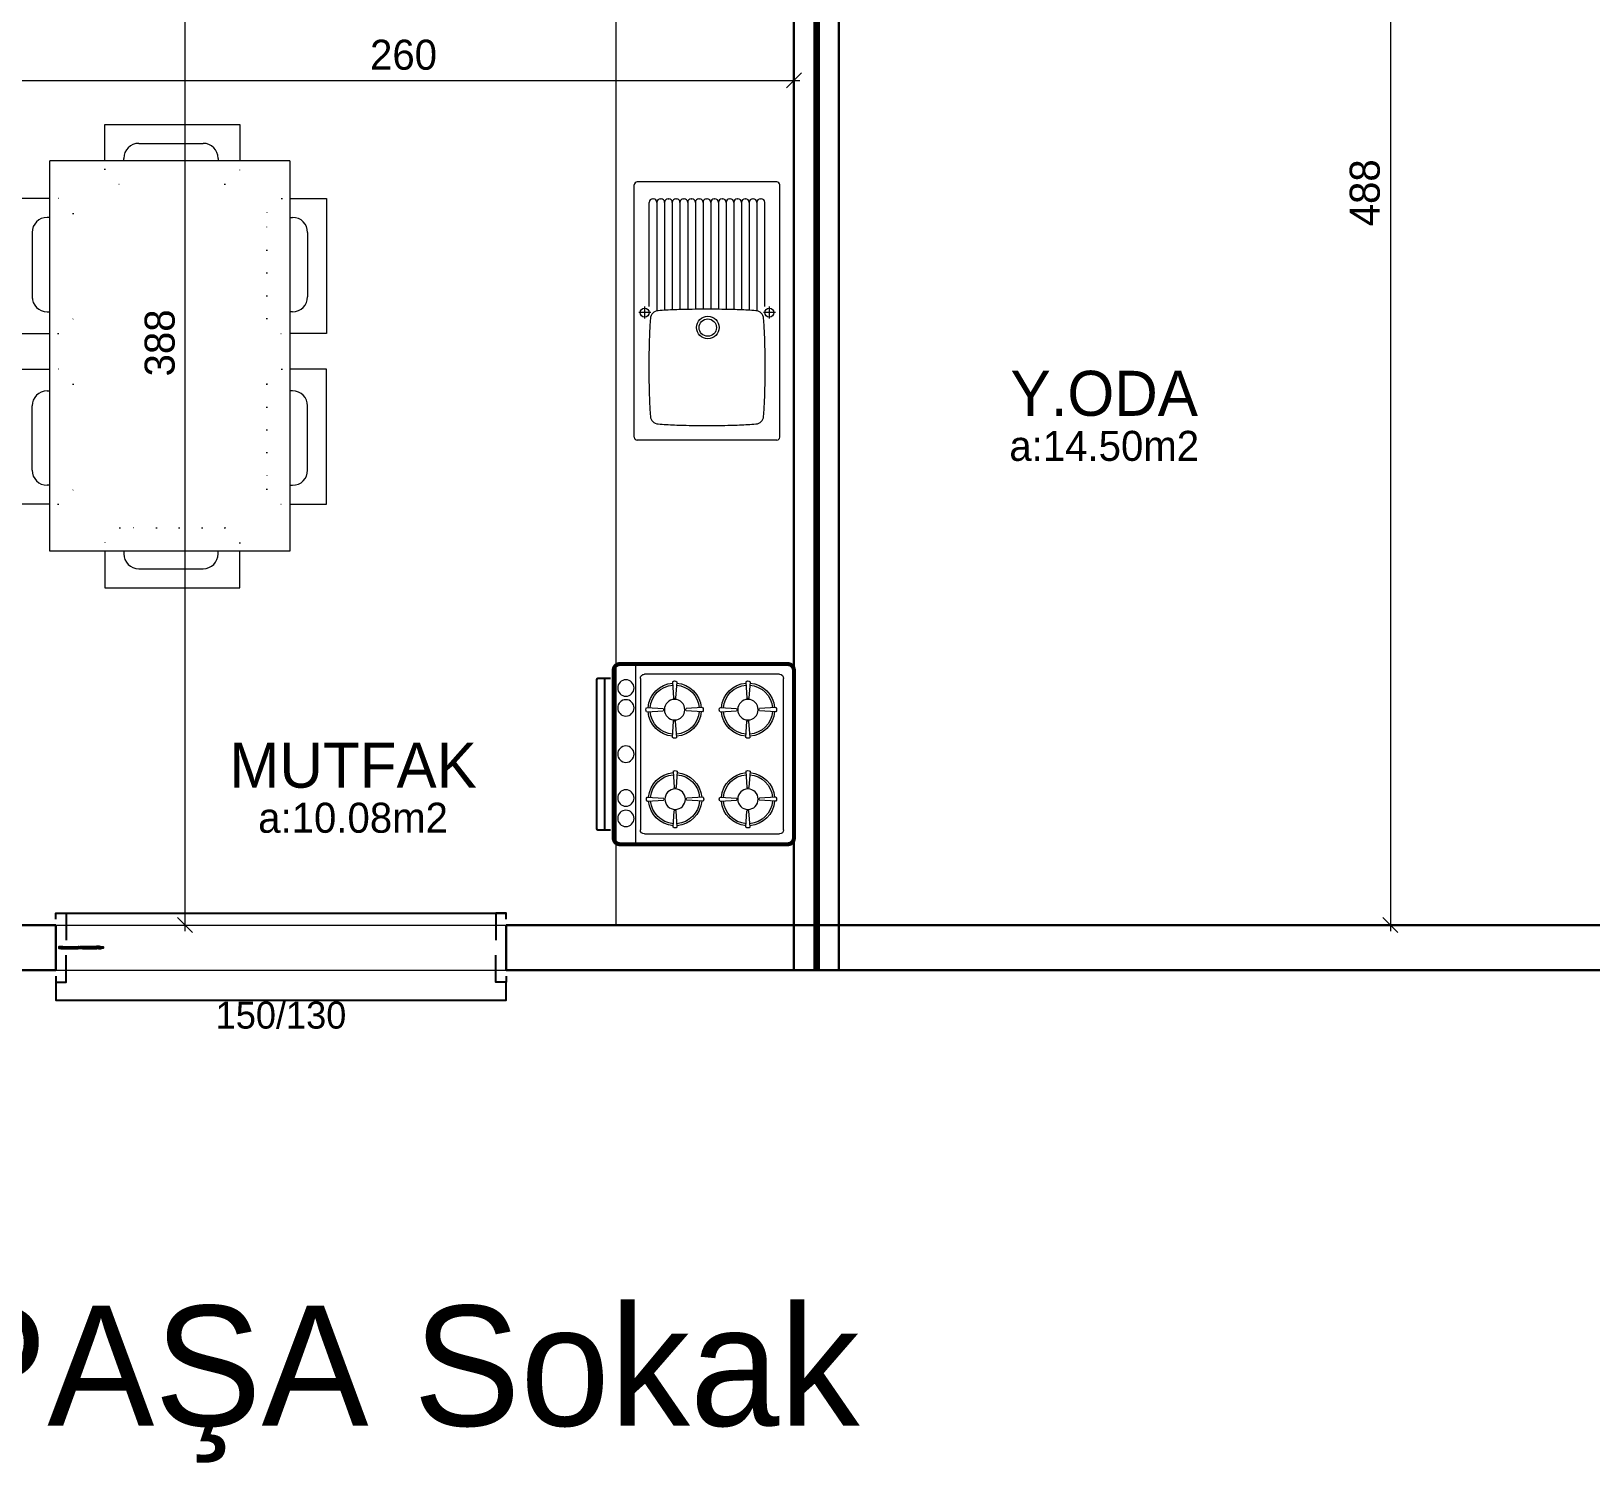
# Model space of a CAD drawing. Header units: centimetres. Extents: x 562865 to 1310255, y -148070 to 32737.
# Drawn here: x 614139 to 614658, y 16911 to 17388 of the extents above; entities that cross this region are included whole.
import ezdxf
from ezdxf.enums import TextEntityAlignment as Align

# ---------------------------------------------------------------- set-up
doc = ezdxf.new("R2010")
doc.units = ezdxf.units.CM
doc.header["$LTSCALE"] = 2.5
doc.linetypes.add('ACAD_ISO07W100', pattern=[3, 0, -3])
doc.layers.get('0').update_dxf_attribs({"color": 86})
for name, color, linetype in [('alan', 7, 'Continuous'), ('mahal', 7, 'Continuous'), ('penc-yazi', 7, 'Continuous'), ('pencere', 7, 'Continuous')]:
    doc.layers.add(name, color=color, linetype=linetype)
for name, color, linetype, lineweight in [('DUVAR', 4, 'Continuous', 30), ('duvar-kesim', 7, 'Continuous', 0), ('iç ölçü', 106, 'Continuous', 18), ('kolon', 1, 'Continuous', 53), ('Z_YOL_ADI', 7, 'Continuous', 0)]:
    doc.layers.add(name, color=color, linetype=linetype, lineweight=lineweight)
doc.styles.add('PINAR', font='comic.ttf')
doc.dimstyles.new('TEMİZ ÖLÇÜ', dxfattribs={"dimtxt": 10, "dimasz": 5, "dimexe": 1.8, "dimexo": 0.625, "dimgap": 3, "dimtad": 1, "dimdec": 0, "dimrnd": 0.5, "dimzin": 1, "dimdsep": 46, "dimtxsty": 'PINAR', "dimblk": 'OBLIQUE', "dimcen": 0.9, "dimdle": 2, "dimclrd": 256, "dimclre": 256, "dimclrt": 7, "dimadec": 0, "dimazin": 0, "dimtfac": 1, "dimtdec": 0, "dimtofl": 0, "dimtmove": 2, "dimatfit": 2, "dimfxl": 10, "dimfxlon": 1, "dimlwd": -1, "dimlwe": -1, "dimarcsym": 0})

# ---------------------------------------------------------------- blocks, each defined once
blk = doc.blocks.new('_Oblique')
at = {"color": 0, "linetype": 'ByBlock', "lineweight": -2}
blk.add_line((-0.5, -0.5), (0.5, 0.5), dxfattribs=at)
blk = doc.blocks.new('*D1153')
at = {"layer": 'Defpoints', "color": 0}
for p in [(614133.11, 17370.68), (614393.11, 17371.57), (614393.11, 17370.68)]:
    blk.add_point(p, dxfattribs=at)
at = {"layer": 'iç ölçü'}
for p, q in [((614131.11, 17371.57), (614395.11, 17371.57)), ((614133.11, 17371.3), (614133.11, 17373.37)), ((614393.11, 17371.3), (614393.11, 17373.37))]:
    blk.add_line(p, q, dxfattribs=at)
at = {"layer": 'iç ölçü', "linetype": 'ByBlock', "xscale": 5, "yscale": 5, "zscale": 5, "rotation": 180}
blk.add_blockref('_Oblique', (614133.11, 17371.57), dxfattribs=at)
at = {"layer": 'iç ölçü', "linetype": 'ByBlock', "xscale": 5, "yscale": 5, "zscale": 5}
blk.add_blockref('_Oblique', (614393.11, 17371.57), dxfattribs=at)
at = {"layer": 'iç ölçü', "color": 7, "insert": (614263.11, 17380.08), "char_height": 10, "attachment_point": 5, "style": 'PINAR'}
blk.add_mtext('260', dxfattribs=at)
blk = doc.blocks.new('*D1154')
at = {"layer": 'Defpoints', "color": 0}
for p in [(614179.23, 17478.01), (614184.49, 17090.3), (614190.31, 17090.3)]:
    blk.add_point(p, dxfattribs=at)
at = {"layer": 'iç ölçü'}
for p, q in [((614180.31, 17478.01), (614192.11, 17478.01)), ((614190.31, 17480.01), (614190.31, 17088.3)), ((614185.12, 17090.3), (614192.11, 17090.3))]:
    blk.add_line(p, q, dxfattribs=at)
at = {"layer": 'iç ölçü', "linetype": 'ByBlock', "xscale": 5, "yscale": 5, "zscale": 5}
for p, rotation in [((614190.31, 17478.01), 90), ((614190.31, 17090.3), 270)]:
    blk.add_blockref('_Oblique', p, dxfattribs=dict(at, rotation=rotation))
at = {"layer": 'iç ölçü', "color": 7, "insert": (614181.95, 17284.16), "char_height": 10, "attachment_point": 5, "rotation": 90, "style": 'PINAR'}
blk.add_mtext('388', dxfattribs=at)
blk = doc.blocks.new('*D1169')
at = {"layer": 'Defpoints', "color": 0}
for p in [(614698.11, 17405.72), (614408.11, 17400.45), (614698.11, 17330.45)]:
    blk.add_point(p, dxfattribs=at)
at = {"layer": 'iç ölçü'}
for p, q in [((614406.11, 17405.72), (614700.11, 17405.72)), ((614408.11, 17401.08), (614408.11, 17407.52)), ((614698.11, 17395.72), (614698.11, 17407.52))]:
    blk.add_line(p, q, dxfattribs=at)
at = {"layer": 'iç ölçü', "linetype": 'ByBlock', "xscale": 5, "yscale": 5, "zscale": 5, "rotation": 180}
blk.add_blockref('_Oblique', (614408.11, 17405.72), dxfattribs=at)
at = {"layer": 'iç ölçü', "linetype": 'ByBlock', "xscale": 5, "yscale": 5, "zscale": 5}
blk.add_blockref('_Oblique', (614698.11, 17405.72), dxfattribs=at)
at = {"layer": 'iç ölçü', "color": 7, "insert": (614553.11, 17414.3), "char_height": 10, "attachment_point": 5, "style": 'PINAR'}
blk.add_mtext('290', dxfattribs=at)
blk = doc.blocks.new('*D1170')
at = {"layer": 'Defpoints', "color": 0}
for p in [(614606.49, 17578.01), (614591.74, 17090.3), (614606.49, 17090.3)]:
    blk.add_point(p, dxfattribs=at)
at = {"layer": 'iç ölçü'}
for p, q in [((614601.74, 17578.01), (614589.94, 17578.01)), ((614591.74, 17580.01), (614591.74, 17088.3)), ((614601.74, 17090.3), (614589.94, 17090.3))]:
    blk.add_line(p, q, dxfattribs=at)
at = {"layer": 'iç ölçü', "linetype": 'ByBlock', "xscale": 5, "yscale": 5, "zscale": 5}
for p, rotation in [((614591.74, 17578.01), 90), ((614591.74, 17090.3), 270)]:
    blk.add_blockref('_Oblique', p, dxfattribs=dict(at, rotation=rotation))
at = {"layer": 'iç ölçü', "color": 7, "insert": (614583.28, 17334.16), "char_height": 10, "attachment_point": 5, "rotation": 90, "style": 'PINAR'}
blk.add_mtext('488', dxfattribs=at)
blk = doc.blocks.new('fm-win2')
at = {"color": 8, "linetype": 'Continuous'}
for p, q in [((11, 1.4), (11, 0.2)), ((11, 1.4), (54.3, 1.4)), ((11, 0.2), (54.3, 0.2)), ((12, 1.4), (12, 0.2)), ((12.8, 3), (52.5, 3)), ((53.3, 1.4), (53.3, 0.2)), ((54.3, 1.4), (54.3, 0.2)), ((63.9, 0.3), (63.9, -0.9)), ((63.9, 0.3), (103.2, 0.3)), ((64.9, 0.3), (64.9, -0.9)), ((102.2, 0.3), (102.2, -0.9)), ((103.2, 0.3), (103.2, -0.9)), ((12.9, -1.9), (52.3, -1.9)), ((63.9, -0.9), (103.2, -0.9)), ((65.4, -3.3), (101.6, -3.3))]:
    blk.add_line(p, q, dxfattribs=at)
at = {"linetype": 'Continuous'}
for points in [[(7, -1.8), (0, -1.8), (0, 1.8), (7, 1.8)], [(7.5, -1.7), (7.5, -0.1), (7.2, -0.1), (7.2, 0.2), (7.5, 0.2), (7.5, 0.7), (7.2, 0.7), (7.2, 1), (7.5, 1), (7.5, 2), (6.2, 2), (6.2, 2.7), (5.6, 2.7), (5.5, 2), (5.2, 2), (5.4, 3), (12.5, 3), (12.7, 2), (12.4, 2), (12.3, 2.7), (11.7, 2.7), (11.7, 2), (10.5, 2), (10.5, 1), (10.8, 1), (10.8, 0.7), (10.5, 0.7), (10.5, 0.2), (10.8, 0.2), (10.8, -0.1), (10.5, -0.1), (10.5, -1.7), (10.8, -1.7), (10.8, -2), (7.2, -2), (7.2, -1.7)], [(58, 2), (59.2, 2), (59.2, 2.7), (59.8, 2.7), (59.9, 2), (60.2, 2), (60, 3), (52.8, 3), (52.6, 2), (52.9, 2), (53, 2.7), (53.5, 2.7), (53.5, 2), (54.7, 2), (54.7, 1), (54.4, 1), (54.4, 0.7), (54.7, 0.7), (54.7, 0.2), (54.4, 0.2), (54.4, -0.1), (54.7, -0.1), (54.7, -1.7), (54.4, -1.7), (54.4, -2), (58.3, -2), (58.3, -1.7), (58, -1.7), (58, -0.1), (58.3, -0.1), (58.3, 0.2), (58, 0.2), (58, 0.7), (58.3, 0.7), (58.3, 1), (58, 1)], [(63.1, -1.2), (63.1, 0.9), (63.9, 0.9), (63.9, 1.6), (64.4, 1.6), (64.5, 0.9), (64.9, 0.9), (64.7, 1.9), (59.8, 1.9), (59.8, 1.6), (59.9, 1.6), (59.9, 0.8), (59.1, 0.8), (59.1, -0.2), (60.1, -0.2), (60.1, -1.8), (59.1, -1.8), (59.1, -2.3), (57.5, -2.3), (57.5, -3.5), (63.4, -3.5), (63.4, -3.2), (63.1, -3.2), (63.1, -1.4), (63.4, -1.4), (63.4, -1.2)], [(104, -1.4), (103.7, -1.4), (103.7, -1.2), (104, -1.2), (104, 0.9), (103.1, 0.9), (103.1, 1.6), (102.6, 1.6), (102.5, 0.9), (102.2, 0.9), (102.4, 1.9), (107.3, 1.9), (107.3, 1.6), (107.2, 1.6), (107.2, 0.8), (108, 0.8), (108, -0.2), (107, -0.2), (107, -1.8), (108, -1.8), (108, -2.3), (109.5, -2.3), (109.5, -3.5), (103.7, -3.5), (103.7, -3.2), (104, -3.2)], [(109, 0.7), (108.7, 0.7), (108.7, 1), (109, 1), (109, 2), (107.8, 2), (107.8, 2.7), (107.2, 2.7), (107.1, 2), (106.8, 2), (107, 3), (114.4, 3), (114.6, 2), (114.2, 2), (114.1, 2.7), (113.6, 2.7), (113.6, 2), (112.3, 2), (112.3, 1), (112.6, 1), (112.6, 0.7), (112.3, 0.7), (112.3, 0.2), (112.6, 0.2), (112.6, -0.1), (112.3, -0.1), (112.3, -1.7), (112.6, -1.7), (112.6, -2), (108.7, -2), (108.7, -1.7), (109, -1.7), (109, -0.1), (108.7, -0.1), (108.7, 0.2), (109, 0.2)], [(113, -1.8), (120, -1.8), (120, 1.8), (113, 1.8)]]:
    blk.add_lwpolyline(points, close=True, dxfattribs=at)
at = {"color": 8, "linetype": 'Continuous'}
blk.add_lwpolyline([(63.4, 1.9), (65.2, 3.7), (101.8, 3.7), (103.6, 1.9)], dxfattribs=at)
for points in [[(10.9, -1.4), (10.9, -1.9), (12.6, -1.9), (12.6, -0.5), (12.3, -0.5), (12.3, -1), (11.8, -1), (11.8, -0.5), (11.5, -0.5), (11.5, -1.1), (10.7, -1.1), (10.7, -0.5), (10.6, -0.5), (10.6, -1.4)], [(54.3, -1.4), (54.3, -1.9), (52.6, -1.9), (52.6, -0.5), (52.9, -0.5), (52.9, -1), (53.4, -1), (53.4, -0.5), (53.7, -0.5), (53.7, -1.1), (54.5, -1.1), (54.5, -0.5), (54.6, -0.5), (54.6, -1.4)], [(63.2, -2.4), (63.5, -2.4), (63.5, -3.3), (65.2, -3.3), (65.2, -1.6), (64.9, -1.6), (64.9, -2.1), (64.4, -2.1), (64.4, -1.6), (64.1, -1.6), (64.1, -2.1), (63.3, -2.1), (63.3, -1.6), (63.2, -1.6)], [(103.9, -2.4), (103.6, -2.4), (103.6, -3.3), (101.9, -3.3), (101.9, -1.6), (102.2, -1.6), (102.2, -2.1), (102.7, -2.1), (102.7, -1.6), (103, -1.6), (103, -2.1), (103.8, -2.1), (103.8, -1.6), (103.9, -1.6)]]:
    blk.add_lwpolyline(points, close=True, dxfattribs=at)
blk = doc.blocks.new('A$C6E22183B')
at = {"color": 33}
for p, q in [((30.49, 154.3), (75.49, 154.3)), ((30.49, 142.15), (30.49, 154.3)), ((75.49, 154.3), (75.49, 142.15)), ((92.18, 142.15), (12.18, 142.15)), ((12.18, 12.15), (12.18, 142.15)), ((92.18, 142.15), (92.18, 12.15)), ((0, 129.67), (0, 84.67)), ((12.18, 129.67), (0, 129.67)), ((92.18, 129.67), (104.36, 129.67)), ((104.36, 129.67), (104.36, 84.67)), ((0, 84.67), (12.18, 84.67)), ((104.36, 84.67), (92.18, 84.67)), ((0, 27.79), (0, 72.79)), ((0, 72.79), (12.18, 72.79)), ((104.36, 72.79), (92.18, 72.79)), ((104.36, 27.79), (104.36, 72.79)), ((12.18, 27.79), (0, 27.79)), ((92.18, 27.79), (104.36, 27.79)), ((92.18, 12.15), (12.18, 12.15)), ((30.49, 12.15), (30.49, 0)), ((75.49, 0), (75.49, 12.15)), ((30.49, 0), (75.49, 0))]:
    blk.add_line(p, q, dxfattribs=at)
for p, q in [((41.83, 148), (63.26, 148)), ((36.83, 142.15), (36.83, 143)), ((68.26, 143), (68.26, 142.15)), ((12.18, 123.34), (11.31, 123.34)), ((92.18, 123.34), (93.06, 123.34)), ((6.31, 118.34), (6.31, 96.37)), ((98.06, 118.34), (98.06, 96.91)), ((11.31, 91.91), (12.18, 91.91)), ((93.06, 91.91), (92.18, 91.91)), ((11.31, 65.55), (12.18, 65.55)), ((93.06, 65.55), (92.18, 65.55)), ((6.31, 39.13), (6.31, 60.55)), ((98.06, 39.13), (98.06, 60.55)), ((12.18, 34.13), (11.31, 34.13)), ((92.18, 34.13), (93.06, 34.13)), ((36.83, 12.15), (36.83, 11.31)), ((68.26, 11.31), (68.26, 12.15)), ((41.83, 6.31), (63.26, 6.31))]:
    blk.add_line(p, q)
at = {"linetype": 'ACAD_ISO07W100'}
for p, q in [((30.49, 139.37), (30.49, 142.15)), ((75.49, 142.15), (75.49, 139.37)), ((84.44, 89.67), (84.44, 124.67)), ((84.44, 67.79), (84.44, 32.79)), ((70.49, 19.93), (35.49, 19.93))]:
    blk.add_line(p, q, dxfattribs=at)
for centre, start, end in [((41.83, 143), 90, 180), ((63.26, 143), 0, 90), ((11.31, 118.34), 90, 180), ((93.06, 118.34), 0, 90), ((11.31, 96.91), 180, 270), ((93.06, 96.91), 270, 0), ((11.31, 60.55), 90, 180), ((93.06, 60.55), 0, 90), ((11.31, 39.13), 180, 270), ((93.06, 39.13), 270, 0), ((41.83, 11.31), 180, 270), ((63.26, 11.31), 270, 0)]:
    blk.add_arc(centre, 5, start, end)
for centre, start, end in [((35.49, 139.37), 180, 270), ((70.49, 139.37), 270, 0), ((14.93, 124.67), 0, 90), ((89.44, 124.67), 90, 180), ((14.93, 89.67), 270, 0), ((89.44, 89.67), 180, 270), ((14.93, 67.79), 0, 90), ((89.44, 67.79), 90, 180), ((14.93, 32.79), 270, 0), ((89.44, 32.79), 180, 270), ((35.49, 14.93), 90, 180), ((70.49, 14.93), 0, 90)]:
    blk.add_arc(centre, 5, start, end, dxfattribs=at)
blk = doc.blocks.new('Firin-1')
for p, q in [((-26.84, -49.81), (-26.84, -4.81)), ((-25.48, -3.44), (24.97, -3.44)), ((26.34, -4.81), (26.34, -49.81)), ((24.97, -51.17), (-25.48, -51.17)), ((-30.25, -52.62), (29.75, -52.62))]:
    blk.add_line(p, q)
at = {"color": 8}
for p, q in [((-15.93, -6.01), (-15.59, -11.47)), ((-14.57, -6.01), (-14.91, -11.47)), ((13.88, -6.01), (14.22, -11.47)), ((15.25, -6.01), (14.91, -11.47)), ((-24.57, -14.64), (-19.11, -14.99)), ((-5.94, -14.64), (-11.39, -14.99)), ((5.25, -14.64), (10.71, -14.99)), ((23.88, -14.64), (18.42, -14.99)), ((-24.57, -16.01), (-19.11, -15.67)), ((-15.93, -24.64), (-15.59, -19.19)), ((-14.57, -24.64), (-14.91, -19.19)), ((-5.94, -16.01), (-11.39, -15.67)), ((5.25, -16.01), (10.71, -15.67)), ((13.88, -24.64), (14.22, -19.19)), ((15.25, -24.64), (14.91, -19.19)), ((23.88, -16.01), (18.42, -15.67)), ((-15.93, -30.27), (-15.59, -35.73)), ((-14.57, -30.27), (-14.91, -35.73)), ((13.88, -30.43), (14.22, -35.89)), ((15.25, -30.43), (14.91, -35.89)), ((-24.57, -38.9), (-19.11, -39.24)), ((-24.57, -40.27), (-19.11, -39.92)), ((-5.94, -38.9), (-11.39, -39.24)), ((-5.94, -40.27), (-11.39, -39.92)), ((5.25, -39.07), (10.71, -39.41)), ((5.25, -40.43), (10.71, -40.09)), ((23.88, -39.07), (18.42, -39.41)), ((23.88, -40.43), (18.42, -40.09)), ((-15.93, -48.9), (-15.59, -43.44)), ((-14.57, -48.9), (-14.91, -43.44)), ((13.88, -49.06), (14.22, -43.61)), ((15.25, -49.06), (14.91, -43.61))]:
    blk.add_line(p, q, dxfattribs=at)
at = {"const_width": 1.36}
blk.add_lwpolyline([(29.75, -2.08), (29.75, -57.99, -0.414214), (27.7, -60.03), (-28.21, -60.03, -0.414214), (-30.25, -57.99), (-30.25, -2.08, -0.414214), (-28.21, -0.03), (27.7, -0.03, -0.414214)], format="xyb", close=True, dxfattribs=at)
at = {"color": 8, "const_width": 0.682}
for points in [[(-25.53, -61.03), (-25.53, -65.08)], [(25.03, -65.08), (25.03, -61.03)], [(-25.53, -63.03), (25.03, -63.03)], [(-24.85, -65.76), (24.34, -65.76)]]:
    blk.add_lwpolyline(points, dxfattribs=at)
for points in [[(-25.53, -65.08, 0.414214), (-24.85, -65.76, 0.414214)], [(24.34, -65.76, 0.414214), (25.03, -65.08, 0.414214)]]:
    blk.add_lwpolyline(points, format="xyb", dxfattribs=at)
at = {"color": 8}
for centre, radius in [((-15.25, -15.33), 3.41), ((14.56, -15.33), 3.41), ((-15.25, -39.58), 3.41), ((14.56, -39.75), 3.41), ((-21.65, -55.99), 2.73), ((-14.86, -55.99), 2.73), ((-0.25, -55.99), 2.73), ((15.16, -55.99), 2.73), ((21.78, -55.99), 2.73)]:
    blk.add_circle(centre, radius, dxfattribs=at)
for centre, start, end in [((-25.48, -4.81), 90, 180), ((24.97, -4.81), 0, 90), ((-25.48, -49.81), 180, 270), ((24.97, -49.81), 270, 0)]:
    blk.add_arc(centre, 1.36, start, end)
for centre, radius, start, end in [((-15.25, -15.33), 8.86, 94.2199, 175.7801), ((-15.25, -15.33), 8.18, 94.2736, 175.7264), ((-15.25, -6.9), 1.12, 52.346, 127.654), ((-15.25, -15.33), 8.18, 4.2736, 85.7264), ((-15.25, -15.33), 8.86, 4.2199, 85.7801), ((14.56, -15.33), 8.86, 94.2199, 175.7801), ((14.56, -15.33), 8.18, 94.2736, 175.7264), ((14.56, -6.9), 1.12, 52.346, 127.654), ((14.56, -15.33), 8.18, 4.2736, 85.7264), ((14.56, -15.33), 8.86, 4.2199, 85.7801), ((-23.68, -15.33), 1.12, 142.346, 217.654), ((-19.35, -15.33), 0.415, 304.85, 55.15), ((-15.25, -11.23), 0.415, 214.85, 325.15), ((-11.16, -15.33), 0.415, 124.85, 235.15), ((-6.82, -15.33), 1.12, 322.346, 37.654), ((6.14, -15.33), 1.12, 142.346, 217.654), ((10.47, -15.33), 0.415, 304.85, 55.15), ((14.56, -11.23), 0.415, 214.85, 325.15), ((18.66, -15.33), 0.415, 124.85, 235.15), ((22.99, -15.33), 1.12, 322.346, 37.654), ((-15.25, -15.33), 8.86, 184.2199, 265.7801), ((-15.25, -15.33), 8.18, 184.2736, 265.7264), ((-15.25, -19.42), 0.415, 34.85, 145.15), ((-15.25, -15.33), 8.18, 274.2736, 355.7264), ((-15.25, -15.33), 8.86, 274.2199, 355.7801), ((14.56, -15.33), 8.86, 184.2199, 265.7801), ((14.56, -15.33), 8.18, 184.2736, 265.7264), ((14.56, -19.42), 0.415, 34.85, 145.15), ((14.56, -15.33), 8.18, 274.2736, 355.7264), ((14.56, -15.33), 8.86, 274.2199, 355.7801), ((-15.25, -23.76), 1.12, 232.346, 307.654), ((14.56, -23.76), 1.12, 232.346, 307.654), ((-15.25, -39.58), 8.86, 94.2199, 175.7801), ((-15.25, -31.15), 1.12, 52.346, 127.654), ((-15.25, -39.58), 8.86, 4.2199, 85.7801), ((14.56, -39.75), 8.86, 94.2199, 175.7801), ((14.56, -31.32), 1.12, 52.346, 127.654), ((14.56, -39.75), 8.86, 4.2199, 85.7801), ((-15.25, -39.58), 8.18, 94.2736, 175.7264), ((-15.25, -35.49), 0.415, 214.85, 325.15), ((-15.25, -39.58), 8.18, 4.2736, 85.7264), ((14.56, -39.75), 8.18, 94.2736, 175.7264), ((14.56, -35.65), 0.415, 214.85, 325.15), ((14.56, -39.75), 8.18, 4.2736, 85.7264), ((-23.68, -39.58), 1.12, 142.346, 217.654), ((-15.25, -39.58), 8.86, 184.2199, 265.7801), ((-15.25, -39.58), 8.18, 184.2736, 265.7264), ((-19.35, -39.58), 0.415, 304.85, 55.15), ((-15.25, -39.58), 8.18, 274.2736, 355.7264), ((-15.25, -39.58), 8.86, 274.2199, 355.7801), ((-11.16, -39.58), 0.415, 124.85, 235.15), ((-6.82, -39.58), 1.12, 322.346, 37.654), ((6.14, -39.75), 1.12, 142.346, 217.654), ((14.56, -39.75), 8.86, 184.2199, 265.7801), ((14.56, -39.75), 8.18, 184.2736, 265.7264), ((10.47, -39.75), 0.415, 304.85, 55.15), ((14.56, -39.75), 8.18, 274.2736, 355.7264), ((14.56, -39.75), 8.86, 274.2199, 355.7801), ((18.66, -39.75), 0.415, 124.85, 235.15), ((22.99, -39.75), 1.12, 322.346, 37.654), ((-15.25, -43.68), 0.415, 34.85, 145.15), ((14.56, -43.84), 0.415, 34.85, 145.15), ((-15.25, -48.01), 1.12, 232.346, 307.654), ((14.56, -48.18), 1.12, 232.346, 307.654)]:
    blk.add_arc(centre, radius, start, end, dxfattribs=at)
blk = doc.blocks.new('Evye-2')
for p, q in [((-37.5, -23), (-37.5, 23.5)), ((-36.5, 24.5), (47.5, 24.5)), ((3, 21), (7, 21)), ((5, 19), (5, 23)), ((48.5, -23), (48.5, 23.5)), ((3, -20.5), (7, -20.5)), ((5, -22.5), (5, -18.5)), ((-36.5, -24), (47.5, -24))]:
    blk.add_line(p, q)
at = {"color": 8}
for p, q in [((41.7, 16.9366), (5.5459, 16.9366)), ((7, 19.5), (41.7, 19.5)), ((42.9, 18.3), (42.9, 18.1366)), ((42.9, 15.7366), (42.9, 15.5766)), ((41.7, 14.3766), (6, 14.3766)), ((41.7, 11.8166), (6, 11.8166)), ((42.9, 13.1766), (42.9, 13.0166)), ((42.9, 10.6166), (42.9, 10.4566)), ((41.7, 9.2566), (6, 9.2566)), ((41.7, 6.6966), (6.0519, 6.6966)), ((42.9, 8.0566), (42.9, 7.8966)), ((42.9, 5.4966), (42.9, 5.3366)), ((41.7, 4.1366), (6.0917, 4.1366)), ((41.7, 1.5766), (6.1117, 1.5766)), ((42.9, 2.9366), (42.9, 2.7766)), ((42.9, 0.3766), (42.9, 0.2166)), ((41.7, -3.5434), (6.0928, -3.5434)), ((41.7, -0.9834), (6.1121, -0.9834)), ((42.9, -2.1834), (42.9, -2.3434)), ((42.9, -4.7434), (42.9, -4.9034)), ((41.7, -8.6634), (6, -8.6634)), ((41.7, -6.1034), (6.0537, -6.1034)), ((42.9, -7.3034), (42.9, -7.4634)), ((42.9, -9.8634), (42.9, -10.0234)), ((41.7, -11.2234), (6, -11.2234)), ((41.7, -13.7834), (6, -13.7834)), ((42.9, -12.4234), (42.9, -12.5834)), ((42.9, -14.9834), (42.9, -15.1434)), ((41.7, -16.3434), (5.5602, -16.3434)), ((7, -19), (41.7, -19)), ((42.9, -17.5434), (42.9, -17.8))]:
    blk.add_line(p, q, dxfattribs=at)
for centre, radius in [((5, 21), 1.5), ((0, 0), 3.75), ((0, 0), 2.9), ((5, -20.5), 1.5)]:
    blk.add_circle(centre, radius)
for centre, radius, start, end in [((-36.5, 23.5), 1, 90, 180), ((47.5, 23.5), 1, 0, 90), ((34.8012, 9.9778), 67.2016, 174.430498, 176.686733), ((-29.5, 16.5), 2.5831, 90, 180), ((-22.9779, -47.8015), 67.2017, 93.313256, 95.56949), ((-17.2225, -147.2206), 166.7873, 91.373663, 93.313194), ((-13.2502, -312.8726), 332.4869, 89.999972, 91.373679), ((-13.2498, -312.8726), 332.4869, 88.626321, 90.000028), ((-9.2775, -147.2206), 166.7873, 86.686806, 88.626337), ((-3.5221, -47.8011), 67.2014, 84.430506, 86.686741), ((3, 16.5), 2.5831, 0, 90), ((-61.3012, 9.9779), 67.2016, 3.313246, 5.569481), ((134.2205, 4.2225), 166.7873, 176.686806, 178.626337), ((-160.7205, 4.2225), 166.7873, 1.373663, 3.313194), ((299.8725, 0.2501), 332.4869, 178.626321, 180.000028), ((-326.3725, 0.2501), 332.4869, 359.999972, 1.373679), ((299.8725, 0.2498), 332.4869, 179.999972, 181.373679), ((-326.3726, 0.2498), 332.4869, 358.626321, 0.000028), ((134.2205, -3.7226), 166.7873, 181.373663, 183.313194), ((-160.7205, -3.7226), 166.7873, 356.686806, 358.626337), ((34.8012, -9.4779), 67.2015, 183.313269, 185.569504), ((-61.3012, -9.478), 67.2015, 354.430518, 356.686753), ((-29.5, -16), 2.5831, 180, 270), ((-22.9779, 48.3014), 67.2017, 264.43051, 266.686744), ((-17.2225, 147.7205), 166.7873, 266.686806, 268.626337), ((-13.2502, 313.3725), 332.4869, 268.626321, 270.000028), ((-13.2498, 313.3725), 332.4869, 269.999972, 271.373679), ((-9.2775, 147.7205), 166.7873, 271.373663, 273.313194), ((-3.5221, 48.301), 67.2014, 273.313238, 275.569472), ((3, -16), 2.5831, 270, 0), ((-36.5, -23), 1, 180, 270), ((47.5, -23), 1, 270, 0)]:
    blk.add_arc(centre, radius, start, end)
for centre, start, end in [((41.7, 18.3), 0, 90), ((41.7, 18.1366), 270, 0), ((41.7, 15.7366), 0, 90), ((41.7, 15.5766), 270, 0), ((41.7, 13.1766), 0, 90), ((41.7, 13.0166), 270, 0), ((41.7, 10.6166), 0, 90), ((41.7, 10.4566), 270, 0), ((41.7, 8.0566), 0, 90), ((41.7, 7.8966), 270, 0), ((41.7, 5.4966), 0, 90), ((41.7, 5.3366), 270, 0), ((41.7, 2.9366), 0, 90), ((41.7, 2.7766), 270, 0), ((41.7, 0.3766), 0, 90), ((41.7, 0.2166), 270, 0), ((41.7, -2.1834), 0, 90), ((41.7, -2.3434), 270, 0), ((41.7, -4.7434), 0, 90), ((41.7, -4.9034), 270, 0), ((41.7, -7.3034), 0, 90), ((41.7, -7.4634), 270, 0), ((41.7, -9.8634), 0, 90), ((41.7, -10.0234), 270, 0), ((41.7, -12.4234), 0, 90), ((41.7, -12.5834), 270, 0), ((41.7, -14.9834), 0, 90), ((41.7, -15.1434), 270, 0), ((41.7, -17.5434), 0, 90), ((41.7, -17.8), 270, 0)]:
    blk.add_arc(centre, 1.2, start, end, dxfattribs=at)

msp = doc.modelspace()

# ---------------------------------------------------------------- linework, layer by layer
at = {"layer": 'DUVAR'}
for p, q in [((614393.11, 17853.01), (614393.11, 17075.3)), ((614408.11, 17853.01), (614408.11, 17075.3)), ((614055.75, 17090.3), (614147.3, 17090.3)), ((614147.3, 17090.3), (614147.3, 17075.3)), ((614297.3, 17090.3), (614738.65, 17090.3)), ((614297.3, 17090.3), (614297.3, 17075.3)), ((614055.75, 17075.3), (614147.3, 17075.3)), ((614297.3, 17075.3), (614738.65, 17075.3))]:
    msp.add_line(p, q, dxfattribs=at)
at = {"layer": 'duvar-kesim'}
for p, q in [((614147.3, 17090.3), (614297.3, 17090.3)), ((614147.3, 17075.3), (614297.3, 17075.3))]:
    msp.add_line(p, q, dxfattribs=at)
at = {"layer": 'iç ölçü'}
msp.add_line((614333.82, 17418.01), (614333.82, 17090.3), dxfattribs=at)
at = {"layer": 'kolon', "color": 6, "lineweight": 100}
msp.add_line((614400.61, 17863.01), (614400.61, 17075.3), dxfattribs=at)
at = {"layer": 'pencere'}
for points in [[(614147.3, 17092.3), (614147.3, 17094.3), (614150.8, 17094.3), (614150.8, 17085.3)], [(614147.3, 17094.3), (614297.3, 17094.3)], [(614297.3, 17092.3), (614297.3, 17094.3), (614293.8, 17094.3), (614293.8, 17085.3)], [(614147.3, 17073.3), (614147.3, 17071.3), (614150.8, 17071.3), (614150.8, 17080.3)], [(614297.3, 17073.3), (614297.3, 17071.3), (614293.8, 17071.3), (614293.8, 17080.3)], [(614147.3, 17071.3), (614147.3, 17065.3), (614297.3, 17065.3), (614297.3, 17071.3)]]:
    msp.add_lwpolyline(points, dxfattribs=at)

# ---------------------------------------------------------------- block references
at = {"layer": 'iç ölçü'}
msp.add_blockref('A$C6E22183B', (614133.11, 17202.63), dxfattribs=at)
at = {"layer": 'iç ölçü', "extrusion": (0, 0, -1), "xscale": -1, "zscale": -1, "rotation": 270}
msp.add_blockref('Evye-2', (-614364.43, 17289.27), dxfattribs=at)
at = {"layer": 'iç ölçü', "xscale": -1, "rotation": 270}
msp.add_blockref('Firin-1', (614393.14, 17147.46), dxfattribs=at)
at = {"layer": 'pencere', "xscale": 0.1233333333333333, "yscale": -0.1, "zscale": 0.1233333333333333}
msp.add_blockref('fm-win2', (614148.3, 17082.8), dxfattribs=at)

# ---------------------------------------------------------------- texts
at = {"layer": 'alan', "style": 'PINAR'}
for s, p in [('a:14.50m2', (614496.45, 17244.88)), ('a:10.08m2', (614246.3, 17121.03))]:
    msp.add_text(s, height=10, dxfattribs=at).set_placement(p, align=Align.CENTER)
at = {"layer": 'mahal', "style": 'PINAR'}
for s, p in [('Y.ODA', (614496.45, 17259.88)), ('MUTFAK', (614246.3, 17136.03))]:
    msp.add_text(s, height=15, dxfattribs=at).set_placement(p, align=Align.CENTER)
at = {"layer": 'penc-yazi', "style": 'PINAR'}
msp.add_text('150/130', height=9, dxfattribs=at).set_placement((614222.3, 17060.3), align=Align.MIDDLE_CENTER)
at = {"layer": 'Z_YOL_ADI', "style": 'PINAR'}
msp.add_text('HAYDAR PAŞA Sokak', height=40, dxfattribs=at).set_placement((613871, 16923.51))

# ---------------------------------------------------------------- dimensions: what is measured, and where the dimension line sits
at = {"layer": 'iç ölçü'}
for base, p1, p2, picture, middle in [((614591.74, 17090.3), (614606.49, 17578.01), (614606.49, 17090.3), '*D1170', (614583.28, 17334.16)), ((614190.31, 17090.3), (614179.23, 17478.01), (614184.49, 17090.3), '*D1154', (614181.95, 17284.16))]:
    dim = msp.add_linear_dim(base=base, p1=p1, p2=p2, angle=90, dimstyle='TEMİZ ÖLÇÜ', override={"dimarcsym": 1}, dxfattribs=at)
    dim.commit()
    dim.dimension.update_dxf_attribs({"geometry": picture, "text_midpoint": middle})
for base, p1, p2, picture, middle in [((614698.11, 17405.72), (614408.11, 17400.45), (614698.11, 17330.45), '*D1169', (614553.11, 17414.3)), ((614393.11, 17371.57), (614133.11, 17370.68), (614393.11, 17370.68), '*D1153', (614263.11, 17380.08))]:
    dim = msp.add_linear_dim(base=base, p1=p1, p2=p2, dimstyle='TEMİZ ÖLÇÜ', override={"dimarcsym": 1}, dxfattribs=at)
    dim.commit()
    dim.dimension.update_dxf_attribs({"geometry": picture, "text_midpoint": middle})

doc.saveas('drawing.dxf')
